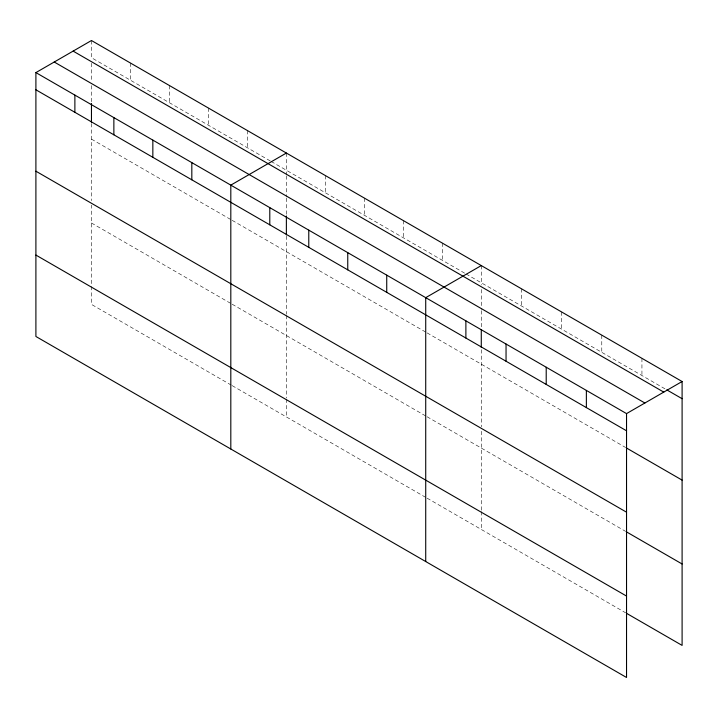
<?xml version="1.0" encoding="UTF-8"?>
<svg xmlns="http://www.w3.org/2000/svg" width="718" height="718" viewBox="0 0 718 718"><rect width="100%" height="100%" fill="white"/><g stroke="black" fill="none" stroke-linecap="round" stroke-linejoin="round"><path stroke-width="0.54" stroke-dasharray="3.59 2.69" d="M270.21 160.913L91.464 57.709L91.464 40.522M271.162 161.46L465.12 273.441M466.072 273.989L665.846 389.327M91.464 139.121L231.232 219.807M232.183 220.354L426.142 332.335M427.093 332.892L625.683 447.538M91.464 222.993L231.232 303.687M232.183 304.235L426.142 416.216M427.093 416.763L625.683 531.419M231.232 385.09L91.464 304.396L91.464 205.097M232.183 385.638L426.142 497.619M427.093 498.166L625.683 612.822M641.937 358.336L641.937 375.523M601.774 335.144L601.774 352.332M561.611 311.953L561.611 329.149M521.447 288.771L521.447 305.958M481.284 265.579L481.284 285.001M481.284 289.462L481.284 309.53M481.284 310.652L481.284 328.494M481.284 349.675L481.284 426.806M481.284 431.276L481.284 510.498M481.284 511.611L481.284 529.453M442.306 243.079L442.306 260.266M403.319 220.57L403.319 237.757M364.34 198.06L364.34 215.247M325.362 175.56L325.362 192.747M286.374 153.051L286.374 174.698M286.374 175.82L286.374 197.001M286.374 198.123L286.374 214.844M286.374 236.034L286.374 314.269M286.374 315.39L286.374 397.969M286.374 399.082L286.374 416.925M247.396 130.541L247.396 147.737M208.408 108.041L208.408 125.228M169.43 85.532L169.43 102.719M130.452 63.031L130.452 80.219M91.464 63.283L91.464 81.125M91.464 85.586L91.464 102.315M91.464 123.505L91.464 200.627"/><path stroke-width="1.08" d="M626.536 512.194L626.536 413.604L35.9 72.599L35.9 336.482L626.536 677.478L626.536 512.194L35.9 171.198M626.635 613.378L682.1 645.401L682.1 381.518L91.464 40.522L35.9 72.599M286.374 153.051L230.81 185.136L230.81 449.01M481.284 265.579L425.72 297.665L425.72 561.539M626.536 413.604L682.1 381.518M666.798 389.874L682.1 398.705M73.128 51.113L663.764 392.109M54.236 62.017L644.872 403.013M35.9 89.795L626.536 430.791M626.635 448.095L682.1 480.118M626.635 531.966L682.1 563.989M35.9 255.069L626.536 596.075M586.373 390.412L586.373 407.6M546.21 367.23L546.21 384.417M506.046 344.039L506.046 361.226M481.284 329.607L481.284 347.449M465.883 320.847L465.883 338.043M386.733 275.156L386.733 292.343M347.754 252.646L347.754 269.842M308.776 230.146L308.776 247.333M286.374 215.965L286.374 234.921M269.788 207.637L269.788 224.824M191.823 162.627L191.823 179.814M152.844 140.118L152.844 157.314M113.866 117.617L113.866 134.804M91.464 103.428L91.464 122.392M74.878 95.108L74.878 112.295"/></g></svg>
